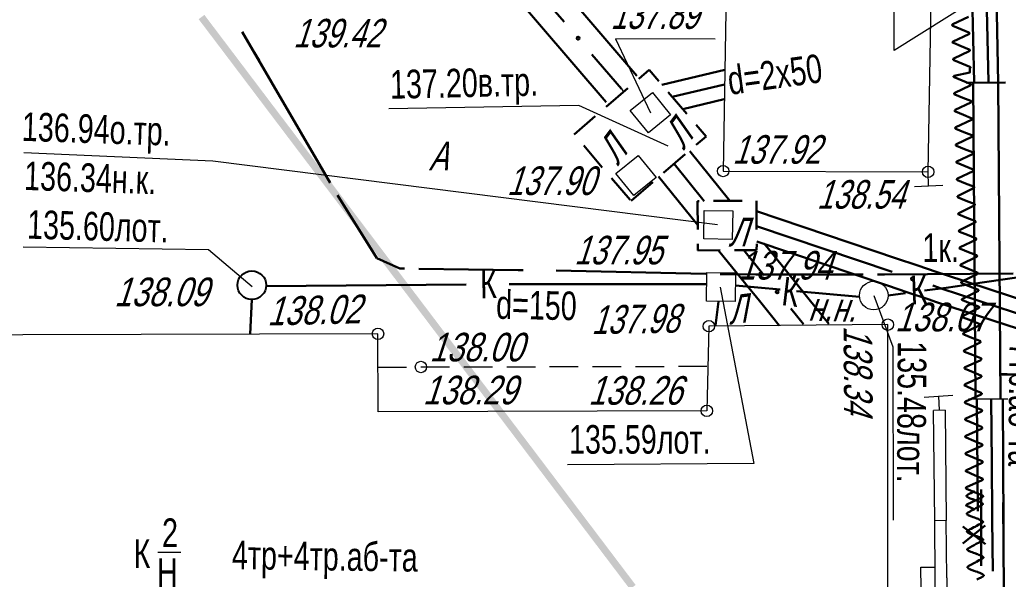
# Model space of a CAD drawing. Extents: x 10098 to 11902, y 8648 to 10202.
# Drawn here: x 11748.81 to 11783.37, y 8803.32 to 8822.89 of the extents above; entities that cross this region are included whole.
import ezdxf

# ---------------------------------------------------------------- set-up
doc = ezdxf.new("R2010")
doc.units = 0
for name, color, linetype in [('20_Строения', 7, 'Continuous'), ('21_Колодцы', 7, 'Continuous'), ('23_Ограждения', 7, 'Continuous'), ('38_Высотные_отметки', 7, 'Continuous'), ('50_Красные_линии', 7, 'Continuous'), ('52_Топонимика', 7, 'Continuous'), ('Подписи_зданий', 7, 'Continuous')]:
    doc.layers.add(name, color=color, linetype=linetype)
for name, color, linetype, lineweight in [('4_Канализация', 16, 'Continuous', 30), ('6_Теплопровод', 3, 'Continuous', 30), ('7_Электрокабели', 1, 'Continuous', 30)]:
    doc.layers.add(name, color=color, linetype=linetype, lineweight=lineweight)
doc.styles.add('mggt', font='russian_1251.shx', dxfattribs={"width": 0.75, "oblique": 18, "height": 1})

msp = doc.modelspace()

# ---------------------------------------------------------------- hatches: boundary and pattern name
at = {"layer": '50_Красные_линии', "linetype": 'Continuous', "lineweight": 25}
for points in [[(11755.866, 8822.26), (11755.263, 8823.058), (11755.063, 8822.907), (11755.667, 8822.109)], [(11756.469, 8821.463), (11755.866, 8822.26), (11755.667, 8822.109), (11756.27, 8821.312)], [(11757.072, 8820.665), (11756.469, 8821.463), (11756.27, 8821.312), (11756.873, 8820.514)], [(11757.675, 8819.867), (11757.072, 8820.665), (11756.873, 8820.514), (11757.476, 8819.716)], [(11758.279, 8819.07), (11757.675, 8819.867), (11757.476, 8819.716), (11758.079, 8818.919)], [(11758.882, 8818.272), (11758.279, 8819.07), (11758.079, 8818.919), (11758.682, 8818.121)], [(11759.485, 8817.474), (11758.882, 8818.272), (11758.682, 8818.121), (11759.285, 8817.324)], [(11760.088, 8816.677), (11759.485, 8817.474), (11759.285, 8817.324), (11759.889, 8816.526)], [(11760.691, 8815.879), (11760.088, 8816.677), (11759.889, 8816.526), (11760.492, 8815.728)], [(11761.294, 8815.081), (11760.691, 8815.879), (11760.492, 8815.728), (11761.095, 8814.931)], [(11761.897, 8814.284), (11761.294, 8815.081), (11761.095, 8814.931), (11761.698, 8814.133)], [(11762.501, 8813.486), (11761.897, 8814.284), (11761.698, 8814.133), (11762.301, 8813.335)], [(11763.104, 8812.689), (11762.501, 8813.486), (11762.301, 8813.335), (11762.904, 8812.538)], [(11763.707, 8811.891), (11763.104, 8812.689), (11762.904, 8812.538), (11763.507, 8811.74)], [(11764.31, 8811.093), (11763.707, 8811.891), (11763.507, 8811.74), (11764.111, 8810.943)], [(11764.913, 8810.296), (11764.31, 8811.093), (11764.111, 8810.943), (11764.714, 8810.145)], [(11765.516, 8809.498), (11764.913, 8810.296), (11764.714, 8810.145), (11765.317, 8809.347)], [(11766.119, 8808.7), (11765.516, 8809.498), (11765.317, 8809.347), (11765.92, 8808.55)], [(11766.723, 8807.903), (11766.119, 8808.7), (11765.92, 8808.55), (11766.523, 8807.752)], [(11767.326, 8807.105), (11766.723, 8807.903), (11766.523, 8807.752), (11767.126, 8806.954)], [(11767.929, 8806.308), (11767.326, 8807.105), (11767.126, 8806.954), (11767.73, 8806.157)], [(11768.532, 8805.51), (11767.929, 8806.308), (11767.73, 8806.157), (11768.333, 8805.359)], [(11769.135, 8804.712), (11768.532, 8805.51), (11768.333, 8805.359), (11768.936, 8804.561)], [(11769.738, 8803.915), (11769.135, 8804.712), (11768.936, 8804.561), (11769.539, 8803.764)], [(11770.342, 8803.117), (11769.738, 8803.915), (11769.539, 8803.764), (11770.142, 8802.966)]]:
    msp.add_hatch(color=8, dxfattribs=at).paths.add_polyline_path(points)

# ---------------------------------------------------------------- linework, layer by layer
at = {"layer": '20_Строения', "color": 8, "lineweight": 15, "flags": 128}
msp.add_lwpolyline([(11773.575, 8828.09), (11773.398, 8817.595), (11780.566, 8817.566), (11780.831, 8832.264), (11777.953, 8832.318), (11777.842, 8827.981)], close=True, dxfattribs=at)
at = {"layer": '20_Строения', "color": 8, "linetype": 'Continuous', "lineweight": 15}
msp.add_lwpolyline([(11744.765, 8811.855), (11745.069, 8797.999), (11760.552, 8792.462), (11779.142, 8793.077), (11779.159, 8812.223), (11772.904, 8812.166), (11772.831, 8809.209), (11761.34, 8809.176), (11761.332, 8811.902)], close=True, dxfattribs=at)
at = {"layer": '21_Колодцы', "color": 8, "lineweight": 15}
for points in [[(11770.155, 8819.708), (11770.929, 8820.34), (11771.562, 8819.566), (11770.787, 8818.933), (11770.155, 8819.708)], [(11769.649, 8817.51), (11770.424, 8818.143), (11771.056, 8817.368), (11770.282, 8816.736), (11769.649, 8817.51)], [(11772.737, 8816.22), (11773.737, 8816.205), (11773.721, 8815.205), (11772.721, 8815.22), (11772.737, 8816.22)], [(11772.835, 8814.045), (11773.835, 8814.029), (11773.819, 8813.029), (11772.819, 8813.045), (11772.835, 8814.045)]]:
    msp.add_lwpolyline(points, dxfattribs=at)
at = {"layer": '21_Колодцы', "color": 8, "linetype": 'Continuous'}
msp.add_circle((11756.922, 8813.602), 0.5, dxfattribs=at)
at = {"layer": '21_Колодцы', "color": 8, "lineweight": 9}
msp.add_circle((11778.665, 8813.241), 0.5, dxfattribs=at)
at = {"layer": '23_Ограждения', "color": 8, "linetype": 'Continuous', "lineweight": 15}
for p, q in [((11780.586, 8817.067), (11780.566, 8817.566)), ((11781.086, 8817.093), (11780.087, 8817.041)), ((11761.335, 8810.737), (11762.335, 8810.74)), ((11762.835, 8810.741), (11763.835, 8810.744)), ((11764.335, 8810.745), (11765.335, 8810.748)), ((11765.835, 8810.749), (11766.835, 8810.752)), ((11767.335, 8810.753), (11768.335, 8810.756)), ((11768.835, 8810.757), (11769.835, 8810.76)), ((11770.335, 8810.761), (11771.335, 8810.764)), ((11771.835, 8810.765), (11772.835, 8810.768)), ((11780.43, 8809.687), (11781.427, 8809.761)), ((11780.928, 8809.724), (11780.959, 8809.225)), ((11781.159, 8809.227), (11780.759, 8809.223)), ((11780.798, 8805.365), (11780.759, 8809.223)), ((11781.159, 8809.227), (11781.198, 8805.369)), ((11781.198, 8805.369), (11780.798, 8805.365)), ((11780.818, 8803.365), (11780.798, 8805.365)), ((11781.218, 8803.369), (11781.198, 8805.369)), ((11780.314, 8803.735), (11780.814, 8803.74)), ((11780.322, 8802.985), (11780.314, 8803.735)), ((11780.838, 8801.365), (11780.818, 8803.365)), ((11781.218, 8803.369), (11781.238, 8801.369))]:
    msp.add_line(p, q, dxfattribs=at)
at = {"layer": '38_Высотные_отметки', "color": 8, "lineweight": 15, "flags": 128}
msp.add_lwpolyline([(11773.123, 8822.208), (11769.641, 8822.225), (11770.858, 8819.637)], dxfattribs=at)
at = {"layer": '38_Высотные_отметки', "color": 8, "lineweight": 9}
for centre in [(11773.398, 8817.595), (11780.566, 8817.566, 138.54), (11772.904, 8812.166), (11779.159, 8812.223), (11761.332, 8811.902), (11762.835, 8810.741), (11772.831, 8809.209)]:
    msp.add_circle(centre, 0.2, dxfattribs=at)
at = {"layer": '4_Канализация', "color": 8, "linetype": 'Continuous', "lineweight": 30}
for p, q in [((11782.452, 8813.693), (11784.541, 8813.995)), ((11757.421, 8813.566), (11764.421, 8813.626)), ((11765.921, 8813.639), (11770.607, 8813.644)), ((11770.607, 8813.644), (11772.812, 8813.635)), ((11773.828, 8813.596), (11775.392, 8813.45)), ((11775.962, 8813.397), (11778.168, 8813.191)), ((11780.443, 8813.411), (11781.194, 8813.511)), ((11781.194, 8813.511), (11782.452, 8813.693)), ((11756.866, 8811.89), (11756.917, 8813.102)), ((11779.165, 8813.241), (11779.78, 8813.323))]:
    msp.add_line(p, q, dxfattribs=at)
at = {"layer": '4_Канализация', "color": 8, "linetype": 'Continuous', "lineweight": 15}
for points in [[(11748.926, 8814.939), (11755.405, 8814.846), (11756.936, 8813.562)], [(11773.302, 8813.533), (11774.477, 8807.361), (11767.96, 8807.316)], [(11778.665, 8813.241), (11779.329, 8811.447), (11779.343, 8805.387)]]:
    msp.add_lwpolyline(points, dxfattribs=at)
at = {"layer": '4_Канализация', "color": 8, "linetype": 'Continuous', "lineweight": 30}
msp.add_lwpolyline([(11773.134, 8812.189), (11773.24, 8813.037)], dxfattribs=at)
at = {"layer": '6_Теплопровод', "color": 8, "linetype": 'Continuous', "lineweight": 30}
for p, q in [((11765.133, 8825.97), (11767.839, 8822.81)), ((11768.814, 8821.67), (11769.844, 8820.468)), ((11770.813, 8821.131), (11770.449, 8820.819)), ((11771.152, 8820.736), (11770.813, 8821.131)), ((11773.458, 8821.139), (11771.257, 8820.613)), ((11770.07, 8820.494), (11769.311, 8819.843)), ((11772.129, 8819.597), (11771.478, 8820.356)), ((11771.623, 8820.187), (11773.449, 8820.623)), ((11771.988, 8819.761), (11773.441, 8820.107)), ((11768.931, 8819.517), (11768.187, 8818.879)), ((11772.806, 8818.807), (11772.454, 8819.217)), ((11772.457, 8818.508), (11772.806, 8818.807)), ((11768.525, 8818.485), (11769.176, 8817.725)), ((11773.636, 8816.554), (11772.239, 8818.29)), ((11771.319, 8817.531), (11772.078, 8818.182)), ((11771.689, 8817.849), (11772.736, 8816.547)), ((11769.502, 8817.346), (11770.153, 8816.587)), ((11770.18, 8816.555), (11770.939, 8817.206)), ((11771.144, 8817.403), (11772.512, 8815.702)), ((11772.506, 8816.545), (11772.514, 8815.545)), ((11772.562, 8816.545), (11772.506, 8816.545)), ((11774.062, 8816.557), (11773.062, 8816.549)), ((11774.57, 8815.552), (11774.562, 8816.552)), ((11779.467, 8814.539), (11774.565, 8816.192)), ((11774.569, 8815.663), (11779.307, 8814.065)), ((11774.574, 8815.134), (11779.147, 8813.592)), ((11772.517, 8815.045), (11772.519, 8814.819)), ((11772.519, 8814.819), (11773.293, 8814.823)), ((11773.244, 8814.82), (11774.197, 8813.636)), ((11773.793, 8814.825), (11774.326, 8814.828)), ((11774.12, 8814.827), (11774.823, 8813.953)), ((11774.326, 8814.828), (11774.571, 8814.83)), ((11774.571, 8814.83), (11774.573, 8815.052)), ((11775.471, 8814.271), (11774.831, 8815.066)), ((11780.177, 8814.299), (11779.467, 8814.539)), ((11775.941, 8813.686), (11775.471, 8814.271)), ((11780.888, 8814.06), (11780.177, 8814.299)), ((11781.179, 8813.962), (11780.888, 8814.06)), ((11785.633, 8812.496), (11781.175, 8813.963)), ((11774.197, 8813.636), (11774.667, 8813.052)), ((11776.411, 8813.102), (11775.941, 8813.686)), ((11779.147, 8813.592), (11779.858, 8813.352)), ((11780.728, 8813.586), (11781.019, 8813.488)), ((11781.019, 8813.488), (11785.477, 8812.021)), ((11774.667, 8813.052), (11775.137, 8812.467)), ((11777.098, 8812.249), (11776.411, 8813.102)), ((11779.858, 8813.352), (11780.568, 8813.112)), ((11780.568, 8813.112), (11780.859, 8813.014)), ((11775.764, 8812.785), (11776.205, 8812.236)), ((11780.859, 8813.014), (11780.863, 8813.013)), ((11780.863, 8813.013), (11785.321, 8811.546)), ((11775.137, 8812.467), (11775.357, 8812.193))]:
    msp.add_line(p, q, dxfattribs=at)
at = {"layer": '6_Теплопровод', "color": 8, "linetype": 'Continuous', "lineweight": 15}
msp.add_line((11769.844, 8820.468), (11769.918, 8820.364), dxfattribs=at)
at = {"layer": '6_Теплопровод', "color": 8, "linetype": 'Continuous', "lineweight": 30, "flags": 128}
for points in [[(11753.459, 8842.555), (11765.682, 8826.412), (11770.38, 8820.927)], [(11769.308, 8820.009), (11764.584, 8825.528), (11752.332, 8841.701)]]:
    msp.add_lwpolyline(points, dxfattribs=at)
at = {"layer": '6_Теплопровод', "color": 8, "linetype": 'Continuous', "lineweight": 15, "flags": 128}
for points in [[(11771.48, 8818.465), (11768.36, 8819.889), (11761.712, 8819.777)], [(11773.204, 8815.708), (11755.557, 8817.939), (11748.949, 8818.228)]]:
    msp.add_lwpolyline(points, dxfattribs=at)
at = {"layer": '6_Теплопровод', "color": 8, "linetype": 'Continuous', "lineweight": 30}
for centre in [(11768.327, 8822.24), (11780.018, 8813.826), (11775.293, 8813.369)]:
    msp.add_circle(centre, 0.05, dxfattribs=at)
at = {"layer": '7_Электрокабели', "color": 8, "linetype": 'Continuous', "lineweight": 30}
for p, q in [((11782.677, 8820.715), (11782.569, 8825.714)), ((11783.021, 8820.685), (11782.923, 8825.684)), ((11782.093, 8824.592), (11782.177, 8820.705)), ((11756.586, 8822.47), (11759.66, 8817.181)), ((11759.923, 8816.755), (11761.288, 8814.546)), ((11761.288, 8814.546), (11762.098, 8814.189)), ((11762.098, 8814.189), (11762.263, 8814.187)), ((11762.763, 8814.179), (11766.239, 8814.125)), ((11766.239, 8814.125), (11766.409, 8814.124)), ((11767.557, 8814.118), (11772.794, 8813.997)), ((11773.294, 8813.993), (11774.539, 8813.981)), ((11774.539, 8813.981), (11778.294, 8813.973)), ((11778.794, 8813.972), (11779.048, 8813.971)), ((11779.048, 8813.971), (11783.546, 8814.006)), ((11782.306, 8805.698), (11782.269, 8809.624)), ((11782.769, 8809.628), (11782.79, 8807.376)), ((11783.183, 8809.631), (11783.203, 8805.184)), ((11782.79, 8807.376), (11782.807, 8805.556)), ((11781.909, 8806.235), (11781.91, 8806.236)), ((11781.909, 8806.234), (11781.909, 8806.235)), ((11781.909, 8806.233), (11781.909, 8806.234)), ((11781.909, 8806.231), (11781.909, 8806.233)), ((11781.909, 8806.23), (11781.909, 8806.231)), ((11781.91, 8806.228), (11781.909, 8806.23)), ((11781.91, 8806.239), (11781.911, 8806.24)), ((11781.91, 8806.238), (11781.91, 8806.239)), ((11781.91, 8806.236), (11781.91, 8806.238)), ((11781.91, 8806.226), (11781.91, 8806.228)), ((11781.911, 8806.225), (11781.91, 8806.226)), ((11781.911, 8806.24), (11781.912, 8806.242)), ((11781.911, 8806.223), (11781.911, 8806.225)), ((11781.912, 8806.222), (11781.911, 8806.223)), ((11781.912, 8806.242), (11781.913, 8806.244)), ((11781.913, 8806.219), (11781.912, 8806.222)), ((11781.913, 8806.245), (11781.914, 8806.246)), ((11781.913, 8806.244), (11781.913, 8806.245)), ((11781.915, 8806.216), (11781.913, 8806.219)), ((11781.914, 8806.246), (11781.915, 8806.247)), ((11781.915, 8806.247), (11781.916, 8806.248)), ((11781.917, 8806.214), (11781.915, 8806.216)), ((11781.916, 8806.248), (11781.917, 8806.249)), ((11781.917, 8806.249), (11781.918, 8806.25)), ((11781.919, 8806.211), (11781.917, 8806.214)), ((11781.918, 8806.25), (11781.921, 8806.253)), ((11781.922, 8806.209), (11781.919, 8806.211)), ((11781.921, 8806.253), (11781.923, 8806.254)), ((11781.925, 8806.206), (11781.922, 8806.209)), ((11781.923, 8806.254), (11781.925, 8806.256)), ((11781.925, 8806.256), (11781.929, 8806.259)), ((11781.93, 8806.202), (11781.925, 8806.206)), ((11781.929, 8806.259), (11781.933, 8806.261)), ((11781.933, 8806.199), (11781.93, 8806.202)), ((11781.933, 8806.261), (11781.94, 8806.265)), ((11781.936, 8806.197), (11781.933, 8806.199)), ((11781.943, 8806.192), (11781.936, 8806.197)), ((11781.94, 8806.265), (11782.027, 8806.313)), ((11781.951, 8806.187), (11781.943, 8806.192)), ((11781.962, 8806.181), (11781.951, 8806.187)), ((11781.978, 8806.173), (11781.962, 8806.181)), ((11781.995, 8806.165), (11781.978, 8806.173)), ((11782.018, 8806.155), (11781.995, 8806.165)), ((11782.043, 8806.145), (11782.018, 8806.155)), ((11782.027, 8806.313), (11782.056, 8806.329)), ((11782.078, 8806.131), (11782.043, 8806.145)), ((11782.056, 8806.329), (11782.153, 8806.381)), ((11782.111, 8806.119), (11782.078, 8806.131)), ((11782.153, 8806.381), (11782.191, 8806.401)), ((11782.419, 8806.454), (11782.424, 8803.782)), ((11782.132, 8806.112), (11782.111, 8806.119)), ((11782.18, 8806.094), (11782.132, 8806.112)), ((11782.195, 8806.089), (11782.18, 8806.094)), ((11782.195, 8806.089), (11782.209, 8806.084)), ((11782.236, 8805.798), (11782.199, 8805.777)), ((11782.209, 8806.084), (11782.257, 8806.067)), ((11782.333, 8805.85), (11782.236, 8805.798)), ((11782.257, 8806.067), (11782.279, 8806.06)), ((11782.279, 8806.06), (11782.311, 8806.048)), ((11782.311, 8806.048), (11782.347, 8806.034)), ((11782.362, 8805.866), (11782.333, 8805.85)), ((11782.347, 8806.034), (11782.371, 8806.024)), ((11782.449, 8805.914), (11782.362, 8805.866)), ((11782.371, 8806.024), (11782.394, 8806.014)), ((11782.394, 8806.014), (11782.411, 8806.006)), ((11782.411, 8806.006), (11782.428, 8805.998)), ((11782.428, 8805.998), (11782.438, 8805.992)), ((11782.438, 8805.992), (11782.447, 8805.987)), ((11782.447, 8805.987), (11782.454, 8805.982)), ((11782.456, 8805.918), (11782.449, 8805.914)), ((11782.454, 8805.982), (11782.457, 8805.98)), ((11782.46, 8805.92), (11782.456, 8805.918)), ((11782.457, 8805.98), (11782.46, 8805.977)), ((11782.46, 8805.977), (11782.465, 8805.973)), ((11782.464, 8805.923), (11782.46, 8805.92)), ((11782.467, 8805.925), (11782.464, 8805.923)), ((11782.465, 8805.973), (11782.468, 8805.97)), ((11782.469, 8805.926), (11782.467, 8805.925)), ((11782.468, 8805.97), (11782.47, 8805.968)), ((11782.471, 8805.928), (11782.469, 8805.926)), ((11782.47, 8805.968), (11782.472, 8805.965)), ((11782.472, 8805.929), (11782.471, 8805.928)), ((11782.472, 8805.965), (11782.474, 8805.963)), ((11782.473, 8805.931), (11782.472, 8805.929)), ((11782.474, 8805.932), (11782.473, 8805.931)), ((11782.474, 8805.963), (11782.476, 8805.959)), ((11782.475, 8805.933), (11782.474, 8805.932)), ((11782.476, 8805.934), (11782.475, 8805.933)), ((11782.476, 8805.959), (11782.478, 8805.957)), ((11782.477, 8805.935), (11782.476, 8805.934)), ((11782.478, 8805.937), (11782.477, 8805.935)), ((11782.478, 8805.957), (11782.478, 8805.956)), ((11782.478, 8805.956), (11782.479, 8805.954)), ((11782.479, 8805.939), (11782.478, 8805.937)), ((11782.479, 8805.954), (11782.479, 8805.953)), ((11782.479, 8805.953), (11782.48, 8805.951)), ((11782.48, 8805.941), (11782.479, 8805.94)), ((11782.479, 8805.94), (11782.479, 8805.939)), ((11782.48, 8805.951), (11782.48, 8805.949)), ((11782.48, 8805.949), (11782.48, 8805.947)), ((11782.48, 8805.947), (11782.48, 8805.945)), ((11782.48, 8805.945), (11782.48, 8805.945)), ((11782.48, 8805.945), (11782.48, 8805.943)), ((11782.48, 8805.943), (11782.48, 8805.942)), ((11782.48, 8805.942), (11782.48, 8805.941)), ((11783.213, 8802.976), (11783.194, 8806.003)), ((11781.917, 8805.611), (11781.918, 8805.612)), ((11781.917, 8805.61), (11781.917, 8805.611)), ((11781.917, 8805.609), (11781.917, 8805.61)), ((11781.917, 8805.607), (11781.917, 8805.609)), ((11781.917, 8805.606), (11781.917, 8805.607)), ((11781.918, 8805.604), (11781.917, 8805.606)), ((11781.918, 8805.615), (11781.919, 8805.616)), ((11781.918, 8805.614), (11781.918, 8805.615)), ((11781.918, 8805.612), (11781.918, 8805.614)), ((11781.918, 8805.602), (11781.918, 8805.604)), ((11781.918, 8805.601), (11781.918, 8805.602)), ((11781.919, 8805.599), (11781.918, 8805.601)), ((11781.919, 8805.616), (11781.92, 8805.618)), ((11781.92, 8805.598), (11781.919, 8805.599)), ((11781.92, 8805.618), (11781.921, 8805.62)), ((11781.921, 8805.596), (11781.92, 8805.598)), ((11781.921, 8805.621), (11781.922, 8805.622)), ((11781.921, 8805.62), (11781.921, 8805.621)), ((11781.923, 8805.592), (11781.921, 8805.596)), ((11781.922, 8805.622), (11781.923, 8805.623)), ((11781.923, 8805.623), (11781.924, 8805.624)), ((11781.925, 8805.59), (11781.923, 8805.592)), ((11781.924, 8805.624), (11781.925, 8805.625)), ((11781.925, 8805.625), (11781.926, 8805.626)), ((11781.927, 8805.587), (11781.925, 8805.59)), ((11781.926, 8805.626), (11781.929, 8805.629)), ((11781.93, 8805.585), (11781.927, 8805.587)), ((11781.929, 8805.629), (11781.931, 8805.63)), ((11781.933, 8805.582), (11781.93, 8805.585)), ((11781.931, 8805.63), (11781.933, 8805.632)), ((11781.933, 8805.632), (11781.937, 8805.635)), ((11781.938, 8805.578), (11781.933, 8805.582)), ((11781.937, 8805.635), (11781.941, 8805.637)), ((11781.941, 8805.575), (11781.938, 8805.578)), ((11781.941, 8805.637), (11781.948, 8805.641)), ((11781.944, 8805.573), (11781.941, 8805.575)), ((11781.951, 8805.568), (11781.944, 8805.573)), ((11781.948, 8805.641), (11782.035, 8805.689)), ((11781.959, 8805.563), (11781.951, 8805.568)), ((11781.969, 8805.557), (11781.959, 8805.563)), ((11781.986, 8805.549), (11781.969, 8805.557)), ((11782.003, 8805.541), (11781.986, 8805.549)), ((11782.026, 8805.531), (11782.003, 8805.541)), ((11782.051, 8805.521), (11782.026, 8805.531)), ((11782.035, 8805.689), (11782.064, 8805.705)), ((11782.086, 8805.507), (11782.051, 8805.521)), ((11782.064, 8805.705), (11782.161, 8805.757)), ((11782.119, 8805.495), (11782.086, 8805.507)), ((11782.14, 8805.488), (11782.119, 8805.495)), ((11782.188, 8805.471), (11782.14, 8805.488)), ((11782.161, 8805.757), (11782.199, 8805.777)), ((11782.203, 8805.465), (11782.188, 8805.471)), ((11782.203, 8805.465), (11782.217, 8805.46)), ((11782.217, 8805.46), (11782.265, 8805.443)), ((11782.265, 8805.443), (11782.287, 8805.436)), ((11782.287, 8805.436), (11782.319, 8805.424)), ((11782.807, 8805.556), (11782.807, 8805.411)), ((11781.777, 8805.161), (11782.568, 8804.549)), ((11781.786, 8804.561), (11782.557, 8805.199)), ((11782.072, 8805.081), (11782.169, 8805.133)), ((11782.169, 8805.133), (11782.207, 8805.153)), ((11782.244, 8805.174), (11782.207, 8805.154)), ((11782.341, 8805.226), (11782.244, 8805.174)), ((11782.319, 8805.424), (11782.355, 8805.41)), ((11782.37, 8805.242), (11782.341, 8805.226)), ((11782.355, 8805.41), (11782.379, 8805.4)), ((11782.457, 8805.29), (11782.37, 8805.242)), ((11782.379, 8805.4), (11782.402, 8805.39)), ((11782.402, 8805.39), (11782.419, 8805.382)), ((11782.419, 8805.382), (11782.436, 8805.374)), ((11782.436, 8805.374), (11782.446, 8805.368)), ((11782.446, 8805.368), (11782.454, 8805.363)), ((11782.454, 8805.363), (11782.462, 8805.358)), ((11782.464, 8805.294), (11782.457, 8805.29)), ((11782.462, 8805.358), (11782.465, 8805.356)), ((11782.468, 8805.296), (11782.464, 8805.294)), ((11782.465, 8805.356), (11782.468, 8805.353)), ((11782.468, 8805.353), (11782.473, 8805.349)), ((11782.472, 8805.299), (11782.468, 8805.296)), ((11782.475, 8805.301), (11782.472, 8805.299)), ((11782.473, 8805.349), (11782.476, 8805.346)), ((11782.477, 8805.302), (11782.475, 8805.301)), ((11782.476, 8805.346), (11782.478, 8805.344)), ((11782.479, 8805.304), (11782.477, 8805.302)), ((11782.478, 8805.344), (11782.48, 8805.341)), ((11782.48, 8805.305), (11782.479, 8805.304)), ((11782.48, 8805.341), (11782.482, 8805.339)), ((11782.481, 8805.307), (11782.48, 8805.305)), ((11782.482, 8805.308), (11782.481, 8805.307)), ((11782.482, 8805.339), (11782.484, 8805.335)), ((11782.483, 8805.309), (11782.482, 8805.308)), ((11782.484, 8805.31), (11782.483, 8805.309)), ((11782.484, 8805.335), (11782.486, 8805.333)), ((11782.485, 8805.311), (11782.484, 8805.31)), ((11782.486, 8805.313), (11782.485, 8805.311)), ((11782.486, 8805.333), (11782.486, 8805.332)), ((11782.486, 8805.332), (11782.487, 8805.33)), ((11782.487, 8805.315), (11782.486, 8805.313)), ((11782.487, 8805.33), (11782.487, 8805.329)), ((11782.487, 8805.329), (11782.488, 8805.327)), ((11782.488, 8805.318), (11782.487, 8805.317)), ((11782.487, 8805.317), (11782.487, 8805.316)), ((11782.487, 8805.316), (11782.487, 8805.315)), ((11782.488, 8805.327), (11782.488, 8805.325)), ((11782.488, 8805.325), (11782.488, 8805.323)), ((11782.488, 8805.323), (11782.488, 8805.321)), ((11782.488, 8805.321), (11782.488, 8805.321)), ((11782.488, 8805.321), (11782.488, 8805.32)), ((11782.488, 8805.32), (11782.488, 8805.318)), ((11782.807, 8805.411), (11782.826, 8803.598)), ((11781.925, 8804.988), (11781.926, 8804.989)), ((11781.925, 8804.986), (11781.925, 8804.988)), ((11781.925, 8804.984), (11781.925, 8804.986)), ((11781.925, 8804.986), (11781.925, 8804.986)), ((11781.925, 8804.982), (11781.925, 8804.984)), ((11781.926, 8804.98), (11781.925, 8804.982)), ((11781.926, 8804.991), (11781.927, 8804.992)), ((11781.926, 8804.99), (11781.926, 8804.991)), ((11781.926, 8804.989), (11781.926, 8804.99)), ((11781.926, 8804.978), (11781.926, 8804.98)), ((11781.926, 8804.977), (11781.926, 8804.978)), ((11781.927, 8804.975), (11781.926, 8804.977)), ((11781.927, 8804.992), (11781.928, 8804.994)), ((11781.928, 8804.974), (11781.927, 8804.975)), ((11781.928, 8804.994), (11781.929, 8804.996)), ((11781.929, 8804.972), (11781.928, 8804.974)), ((11781.929, 8804.997), (11781.93, 8804.998)), ((11781.929, 8804.996), (11781.929, 8804.997)), ((11781.931, 8804.968), (11781.929, 8804.972)), ((11781.93, 8804.998), (11781.931, 8804.999)), ((11781.931, 8804.999), (11781.932, 8805)), ((11781.933, 8804.966), (11781.931, 8804.968)), ((11781.932, 8805), (11781.933, 8805.002)), ((11781.933, 8805.002), (11781.934, 8805.003)), ((11781.935, 8804.963), (11781.933, 8804.966)), ((11781.934, 8805.003), (11781.937, 8805.005)), ((11781.938, 8804.961), (11781.935, 8804.963)), ((11781.937, 8805.005), (11781.939, 8805.006)), ((11781.941, 8804.958), (11781.938, 8804.961)), ((11781.939, 8805.006), (11781.941, 8805.008)), ((11781.941, 8805.008), (11781.945, 8805.011)), ((11781.946, 8804.954), (11781.941, 8804.958)), ((11781.945, 8805.011), (11781.949, 8805.013)), ((11781.949, 8804.951), (11781.946, 8804.954)), ((11781.949, 8805.013), (11781.956, 8805.017)), ((11781.952, 8804.949), (11781.949, 8804.951)), ((11781.959, 8804.944), (11781.952, 8804.949)), ((11781.956, 8805.017), (11782.043, 8805.065)), ((11781.967, 8804.939), (11781.959, 8804.944)), ((11781.977, 8804.933), (11781.967, 8804.939)), ((11781.994, 8804.925), (11781.977, 8804.933)), ((11782.011, 8804.917), (11781.994, 8804.925)), ((11782.034, 8804.907), (11782.011, 8804.917)), ((11782.058, 8804.897), (11782.034, 8804.907)), ((11782.043, 8805.065), (11782.072, 8805.081)), ((11782.094, 8804.883), (11782.058, 8804.897)), ((11782.126, 8804.871), (11782.094, 8804.883)), ((11782.148, 8804.864), (11782.126, 8804.871)), ((11782.196, 8804.847), (11782.148, 8804.864)), ((11782.211, 8804.842), (11782.196, 8804.847)), ((11782.211, 8804.842), (11782.225, 8804.836)), ((11782.225, 8804.836), (11782.273, 8804.819)), ((11782.273, 8804.819), (11782.295, 8804.812)), ((11782.295, 8804.812), (11782.327, 8804.8)), ((11782.327, 8804.8), (11782.363, 8804.786)), ((11782.363, 8804.786), (11782.387, 8804.776)), ((11782.387, 8804.776), (11782.41, 8804.766)), ((11782.41, 8804.766), (11782.427, 8804.758)), ((11782.427, 8804.758), (11782.444, 8804.75)), ((11782.444, 8804.75), (11782.454, 8804.744)), ((11782.454, 8804.744), (11782.462, 8804.739)), ((11781.964, 8804.393), (11782.051, 8804.441)), ((11782.051, 8804.441), (11782.08, 8804.457)), ((11782.08, 8804.457), (11782.177, 8804.509)), ((11782.177, 8804.509), (11782.215, 8804.53)), ((11782.252, 8804.55), (11782.215, 8804.53)), ((11782.349, 8804.602), (11782.252, 8804.55)), ((11782.378, 8804.618), (11782.349, 8804.602)), ((11782.465, 8804.666), (11782.378, 8804.618)), ((11782.462, 8804.739), (11782.47, 8804.734)), ((11782.472, 8804.67), (11782.465, 8804.666)), ((11782.47, 8804.734), (11782.473, 8804.732)), ((11782.476, 8804.672), (11782.472, 8804.67)), ((11782.473, 8804.732), (11782.476, 8804.729)), ((11782.476, 8804.729), (11782.481, 8804.725)), ((11782.48, 8804.675), (11782.476, 8804.672)), ((11782.483, 8804.677), (11782.48, 8804.675)), ((11782.481, 8804.725), (11782.484, 8804.722)), ((11782.485, 8804.678), (11782.483, 8804.677)), ((11782.484, 8804.722), (11782.486, 8804.72)), ((11782.487, 8804.681), (11782.485, 8804.678)), ((11782.486, 8804.72), (11782.488, 8804.717)), ((11782.488, 8804.682), (11782.487, 8804.681)), ((11782.488, 8804.717), (11782.49, 8804.715)), ((11782.489, 8804.683), (11782.488, 8804.682)), ((11782.49, 8804.684), (11782.489, 8804.683)), ((11782.49, 8804.715), (11782.492, 8804.712)), ((11782.491, 8804.685), (11782.49, 8804.684)), ((11782.492, 8804.686), (11782.491, 8804.685)), ((11782.492, 8804.712), (11782.494, 8804.709)), ((11782.493, 8804.687), (11782.492, 8804.686)), ((11782.494, 8804.689), (11782.493, 8804.687)), ((11782.494, 8804.709), (11782.494, 8804.708)), ((11782.494, 8804.708), (11782.495, 8804.706)), ((11782.495, 8804.691), (11782.494, 8804.689)), ((11782.495, 8804.706), (11782.495, 8804.705)), ((11782.495, 8804.705), (11782.496, 8804.703)), ((11782.496, 8804.695), (11782.495, 8804.693)), ((11782.495, 8804.693), (11782.495, 8804.692)), ((11782.495, 8804.692), (11782.495, 8804.691)), ((11782.496, 8804.703), (11782.496, 8804.701)), ((11782.496, 8804.701), (11782.496, 8804.7)), ((11782.496, 8804.7), (11782.496, 8804.698)), ((11782.496, 8804.698), (11782.496, 8804.697)), ((11782.496, 8804.697), (11782.496, 8804.696)), ((11782.496, 8804.696), (11782.496, 8804.695)), ((11781.933, 8804.364), (11781.934, 8804.365)), ((11781.933, 8804.362), (11781.933, 8804.364)), ((11781.933, 8804.36), (11781.933, 8804.362)), ((11781.933, 8804.362), (11781.933, 8804.362)), ((11781.933, 8804.358), (11781.933, 8804.36)), ((11781.934, 8804.356), (11781.933, 8804.358)), ((11781.934, 8804.367), (11781.935, 8804.368)), ((11781.934, 8804.366), (11781.934, 8804.367)), ((11781.934, 8804.365), (11781.934, 8804.366)), ((11781.934, 8804.354), (11781.934, 8804.356)), ((11781.934, 8804.353), (11781.934, 8804.354)), ((11781.935, 8804.351), (11781.934, 8804.353)), ((11781.935, 8804.37), (11781.937, 8804.372)), ((11781.935, 8804.368), (11781.935, 8804.37)), ((11781.936, 8804.35), (11781.935, 8804.351)), ((11781.937, 8804.348), (11781.936, 8804.35)), ((11781.937, 8804.373), (11781.938, 8804.374)), ((11781.937, 8804.372), (11781.937, 8804.373)), ((11781.939, 8804.344), (11781.937, 8804.348)), ((11781.938, 8804.374), (11781.939, 8804.375)), ((11781.939, 8804.375), (11781.94, 8804.376)), ((11781.941, 8804.342), (11781.939, 8804.344)), ((11781.94, 8804.376), (11781.941, 8804.378)), ((11781.941, 8804.378), (11781.942, 8804.379)), ((11781.943, 8804.339), (11781.941, 8804.342)), ((11781.942, 8804.379), (11781.945, 8804.381)), ((11781.945, 8804.337), (11781.943, 8804.339)), ((11781.945, 8804.381), (11781.947, 8804.382)), ((11781.949, 8804.334), (11781.945, 8804.337)), ((11781.947, 8804.382), (11781.949, 8804.384)), ((11781.949, 8804.384), (11781.953, 8804.387)), ((11781.954, 8804.33), (11781.949, 8804.334)), ((11781.953, 8804.387), (11781.957, 8804.389)), ((11781.957, 8804.327), (11781.954, 8804.33)), ((11781.957, 8804.389), (11781.964, 8804.393)), ((11781.96, 8804.325), (11781.957, 8804.327)), ((11781.967, 8804.32), (11781.96, 8804.325)), ((11781.975, 8804.315), (11781.967, 8804.32)), ((11781.985, 8804.309), (11781.975, 8804.315)), ((11782.002, 8804.301), (11781.985, 8804.309)), ((11782.019, 8804.293), (11782.002, 8804.301)), ((11782.042, 8804.283), (11782.019, 8804.293)), ((11782.066, 8804.273), (11782.042, 8804.283)), ((11782.102, 8804.259), (11782.066, 8804.273)), ((11782.134, 8804.247), (11782.102, 8804.259)), ((11782.156, 8804.24), (11782.134, 8804.247)), ((11782.204, 8804.223), (11782.156, 8804.24)), ((11782.219, 8804.218), (11782.204, 8804.223)), ((11782.219, 8804.218), (11782.233, 8804.213)), ((11782.233, 8804.213), (11782.281, 8804.195)), ((11782.281, 8804.195), (11782.303, 8804.188)), ((11782.303, 8804.188), (11782.335, 8804.176)), ((11782.335, 8804.176), (11782.371, 8804.162)), ((11782.371, 8804.162), (11782.395, 8804.152)), ((11782.395, 8804.152), (11782.418, 8804.142)), ((11782.418, 8804.142), (11782.435, 8804.134)), ((11782.435, 8804.134), (11782.452, 8804.126)), ((11782.452, 8804.126), (11782.462, 8804.12)), ((11782.462, 8804.12), (11782.47, 8804.115)), ((11782.47, 8804.115), (11782.478, 8804.11)), ((11782.478, 8804.11), (11782.481, 8804.108)), ((11782.481, 8804.108), (11782.484, 8804.105)), ((11782.484, 8804.105), (11782.489, 8804.101)), ((11782.491, 8804.053), (11782.488, 8804.051)), ((11782.489, 8804.101), (11782.492, 8804.098)), ((11782.492, 8804.054), (11782.491, 8804.053)), ((11782.492, 8804.098), (11782.494, 8804.096)), ((11782.495, 8804.057), (11782.492, 8804.054)), ((11782.494, 8804.096), (11782.496, 8804.093)), ((11782.496, 8804.058), (11782.495, 8804.057)), ((11782.496, 8804.093), (11782.498, 8804.091)), ((11782.497, 8804.059), (11782.496, 8804.058)), ((11782.498, 8804.06), (11782.497, 8804.059)), ((11782.498, 8804.091), (11782.5, 8804.088)), ((11782.499, 8804.061), (11782.498, 8804.06)), ((11782.5, 8804.062), (11782.499, 8804.061)), ((11782.5, 8804.088), (11782.502, 8804.085)), ((11782.501, 8804.063), (11782.5, 8804.062)), ((11782.502, 8804.065), (11782.501, 8804.063)), ((11782.502, 8804.085), (11782.502, 8804.084)), ((11782.502, 8804.084), (11782.503, 8804.082)), ((11782.503, 8804.068), (11782.502, 8804.067)), ((11782.502, 8804.067), (11782.502, 8804.065)), ((11782.503, 8804.082), (11782.503, 8804.081)), ((11782.503, 8804.081), (11782.504, 8804.079)), ((11782.504, 8804.071), (11782.503, 8804.069)), ((11782.503, 8804.069), (11782.503, 8804.068)), ((11782.504, 8804.079), (11782.504, 8804.077)), ((11782.504, 8804.077), (11782.504, 8804.076)), ((11782.504, 8804.076), (11782.504, 8804.074)), ((11782.504, 8804.074), (11782.504, 8804.073)), ((11782.504, 8804.073), (11782.504, 8804.072)), ((11782.504, 8804.072), (11782.504, 8804.071)), ((11781.941, 8803.741), (11781.942, 8803.742)), ((11781.941, 8803.74), (11781.941, 8803.741)), ((11781.941, 8803.738), (11781.941, 8803.74)), ((11781.941, 8803.736), (11781.941, 8803.738)), ((11781.941, 8803.738), (11781.941, 8803.738)), ((11781.941, 8803.734), (11781.941, 8803.736)), ((11781.941, 8803.732), (11781.941, 8803.734)), ((11781.942, 8803.73), (11781.941, 8803.732)), ((11781.942, 8803.743), (11781.943, 8803.744)), ((11781.942, 8803.742), (11781.942, 8803.743)), ((11781.942, 8803.729), (11781.942, 8803.73)), ((11781.943, 8803.727), (11781.942, 8803.729)), ((11781.943, 8803.746), (11781.945, 8803.748)), ((11781.943, 8803.744), (11781.943, 8803.746)), ((11781.944, 8803.726), (11781.943, 8803.727)), ((11781.945, 8803.724), (11781.944, 8803.726)), ((11781.945, 8803.749), (11781.946, 8803.75)), ((11781.945, 8803.748), (11781.945, 8803.749)), ((11781.947, 8803.72), (11781.945, 8803.724)), ((11781.946, 8803.75), (11781.947, 8803.751)), ((11781.947, 8803.751), (11781.948, 8803.753)), ((11781.949, 8803.718), (11781.947, 8803.72)), ((11781.948, 8803.753), (11781.949, 8803.754)), ((11781.949, 8803.754), (11781.95, 8803.755)), ((11781.951, 8803.715), (11781.949, 8803.718)), ((11781.95, 8803.755), (11781.953, 8803.757)), ((11781.953, 8803.713), (11781.951, 8803.715)), ((11781.953, 8803.757), (11781.954, 8803.758)), ((11781.956, 8803.71), (11781.953, 8803.713)), ((11781.954, 8803.758), (11781.957, 8803.76)), ((11781.962, 8803.706), (11781.956, 8803.71)), ((11781.957, 8803.76), (11781.961, 8803.763)), ((11781.961, 8803.763), (11781.965, 8803.765)), ((11781.965, 8803.765), (11781.972, 8803.769)), ((11781.972, 8803.769), (11782.059, 8803.817)), ((11782.059, 8803.817), (11782.088, 8803.833)), ((11782.088, 8803.833), (11782.185, 8803.885)), ((11782.185, 8803.885), (11782.223, 8803.906)), ((11782.26, 8803.926), (11782.223, 8803.906)), ((11782.357, 8803.978), (11782.26, 8803.926)), ((11782.386, 8803.994), (11782.357, 8803.978)), ((11782.473, 8804.042), (11782.386, 8803.994)), ((11782.48, 8804.046), (11782.473, 8804.042)), ((11782.484, 8804.048), (11782.48, 8804.046)), ((11782.488, 8804.051), (11782.484, 8804.048)), ((11781.965, 8803.703), (11781.962, 8803.706)), ((11781.968, 8803.701), (11781.965, 8803.703)), ((11781.975, 8803.696), (11781.968, 8803.701)), ((11781.983, 8803.691), (11781.975, 8803.696)), ((11781.993, 8803.686), (11781.983, 8803.691)), ((11782.01, 8803.677), (11781.993, 8803.686)), ((11782.027, 8803.669), (11782.01, 8803.677)), ((11782.05, 8803.659), (11782.027, 8803.669)), ((11782.074, 8803.649), (11782.05, 8803.659)), ((11782.11, 8803.635), (11782.074, 8803.649)), ((11782.142, 8803.623), (11782.11, 8803.635)), ((11782.164, 8803.616), (11782.142, 8803.623)), ((11782.212, 8803.599), (11782.164, 8803.616)), ((11782.227, 8803.594), (11782.212, 8803.599)), ((11782.227, 8803.594), (11782.241, 8803.589)), ((11782.241, 8803.589), (11782.289, 8803.572)), ((11782.289, 8803.572), (11782.311, 8803.564)), ((11782.311, 8803.564), (11782.343, 8803.552)), ((11782.343, 8803.552), (11782.379, 8803.538)), ((11782.394, 8803.37), (11782.365, 8803.355)), ((11782.379, 8803.538), (11782.403, 8803.528)), ((11782.481, 8803.418), (11782.394, 8803.37)), ((11782.403, 8803.528), (11782.426, 8803.518)), ((11782.426, 8803.518), (11782.443, 8803.511)), ((11782.443, 8803.511), (11782.46, 8803.502)), ((11782.46, 8803.502), (11782.47, 8803.496)), ((11782.47, 8803.496), (11782.478, 8803.491)), ((11782.478, 8803.491), (11782.486, 8803.486)), ((11782.488, 8803.422), (11782.481, 8803.418)), ((11782.486, 8803.486), (11782.489, 8803.484)), ((11782.492, 8803.424), (11782.488, 8803.422)), ((11782.489, 8803.484), (11782.492, 8803.482)), ((11782.492, 8803.482), (11782.497, 8803.477)), ((11782.496, 8803.427), (11782.492, 8803.424)), ((11782.499, 8803.429), (11782.496, 8803.427)), ((11782.497, 8803.477), (11782.5, 8803.474)), ((11782.5, 8803.43), (11782.499, 8803.429)), ((11782.5, 8803.474), (11782.502, 8803.472)), ((11782.503, 8803.433), (11782.5, 8803.43)), ((11782.502, 8803.472), (11782.504, 8803.469)), ((11782.504, 8803.434), (11782.503, 8803.433)), ((11782.504, 8803.469), (11782.506, 8803.467)), ((11782.505, 8803.435), (11782.504, 8803.434)), ((11782.506, 8803.436), (11782.505, 8803.435)), ((11782.506, 8803.467), (11782.508, 8803.464)), ((11782.507, 8803.437), (11782.506, 8803.436)), ((11782.508, 8803.438), (11782.507, 8803.437)), ((11782.508, 8803.464), (11782.509, 8803.461)), ((11782.509, 8803.439), (11782.508, 8803.438)), ((11782.509, 8803.461), (11782.51, 8803.46)), ((11782.51, 8803.441), (11782.509, 8803.439)), ((11782.51, 8803.46), (11782.511, 8803.458)), ((11782.511, 8803.444), (11782.51, 8803.443)), ((11782.51, 8803.443), (11782.51, 8803.441)), ((11782.511, 8803.458), (11782.511, 8803.457)), ((11782.511, 8803.457), (11782.512, 8803.455)), ((11782.512, 8803.447), (11782.511, 8803.445)), ((11782.511, 8803.445), (11782.511, 8803.444)), ((11782.512, 8803.455), (11782.512, 8803.453)), ((11782.512, 8803.453), (11782.512, 8803.452)), ((11782.512, 8803.452), (11782.512, 8803.45)), ((11782.512, 8803.45), (11782.512, 8803.449)), ((11782.512, 8803.449), (11782.512, 8803.448)), ((11782.512, 8803.448), (11782.512, 8803.447)), ((11782.365, 8803.355), (11782.268, 8803.302))]:
    msp.add_line(p, q, dxfattribs=at)
at = {"layer": '7_Электрокабели', "color": 8, "linetype": 'Continuous', "lineweight": 15}
msp.add_line((11756.586, 8822.47), (11757.192, 8821.471), dxfattribs=at)
for points in [[(11782.188, 8823.587), (11779.384, 8821.812), (11779.365, 8828.089)], [(11781.977, 8809.622), (11783.351, 8809.632)]]:
    msp.add_lwpolyline(points, dxfattribs=at)
at = {"layer": '7_Электрокабели', "color": 8, "linetype": 'Continuous', "lineweight": 30, "flags": 128}
msp.add_lwpolyline([(11782.199, 8805.759), (11781.922, 8805.88), (11781.905, 8805.888), (11781.899, 8805.895), (11781.897, 8805.905), (11781.899, 8805.915), (11781.905, 8805.923), (11781.921, 8805.935), (11782.469, 8806.183), (11782.485, 8806.195), (11782.491, 8806.203), (11782.493, 8806.213), (11782.491, 8806.223), (11782.485, 8806.23), (11782.468, 8806.242), (11782.191, 8806.359), (11781.915, 8806.48), (11781.898, 8806.488), (11781.892, 8806.495), (11781.889, 8806.505), (11781.891, 8806.515), (11781.897, 8806.523), (11781.913, 8806.535), (11782.461, 8806.783), (11782.478, 8806.795), (11782.484, 8806.803), (11782.485, 8806.813), (11782.483, 8806.823), (11782.477, 8806.83), (11782.461, 8806.842), (11782.184, 8806.959), (11781.907, 8807.08), (11781.89, 8807.088), (11781.884, 8807.095), (11781.882, 8807.105), (11781.884, 8807.115), (11781.889, 8807.123), (11781.906, 8807.135), (11782.453, 8807.383), (11782.47, 8807.395), (11782.476, 8807.403), (11782.478, 8807.413), (11782.476, 8807.423), (11782.47, 8807.43), (11782.453, 8807.442), (11782.176, 8807.559), (11781.899, 8807.68), (11781.882, 8807.688), (11781.876, 8807.695), (11781.874, 8807.705), (11781.876, 8807.715), (11781.882, 8807.723), (11781.898, 8807.735), (11782.445, 8807.983), (11782.462, 8807.995), (11782.468, 8808.003), (11782.47, 8808.013), (11782.468, 8808.023), (11782.462, 8808.03), (11782.445, 8808.042), (11782.168, 8808.159), (11781.892, 8808.28), (11781.875, 8808.288), (11781.868, 8808.295), (11781.866, 8808.305), (11781.868, 8808.315), (11781.874, 8808.323), (11781.89, 8808.335), (11782.438, 8808.583), (11782.455, 8808.595), (11782.461, 8808.603), (11782.462, 8808.613), (11782.46, 8808.623), (11782.454, 8808.63), (11782.437, 8808.642), (11782.16, 8808.759), (11781.884, 8808.88), (11781.867, 8808.888), (11781.861, 8808.895), (11781.859, 8808.905), (11781.86, 8808.915), (11781.866, 8808.923), (11781.883, 8808.935), (11782.43, 8809.183), (11782.447, 8809.195), (11782.453, 8809.203), (11782.455, 8809.213), (11782.453, 8809.223), (11782.446, 8809.23), (11782.43, 8809.242), (11782.153, 8809.359), (11781.876, 8809.48), (11781.859, 8809.487), (11781.853, 8809.495), (11781.851, 8809.505), (11781.853, 8809.515), (11781.859, 8809.522), (11781.875, 8809.535), (11782.422, 8809.783), (11782.439, 8809.795), (11782.445, 8809.802), (11782.447, 8809.813), (11782.445, 8809.822), (11782.439, 8809.83), (11782.422, 8809.842), (11782.145, 8809.959), (11781.869, 8810.08), (11781.851, 8810.087), (11781.845, 8810.095), (11781.843, 8810.105), (11781.845, 8810.115), (11781.851, 8810.122), (11781.867, 8810.135), (11782.415, 8810.383), (11782.432, 8810.395), (11782.437, 8810.402), (11782.439, 8810.412), (11782.437, 8810.422), (11782.431, 8810.43), (11782.414, 8810.442), (11782.137, 8810.559), (11781.861, 8810.68), (11781.844, 8810.687), (11781.838, 8810.695), (11781.836, 8810.705), (11781.837, 8810.715), (11781.843, 8810.722), (11781.86, 8810.735), (11782.407, 8810.983), (11782.423, 8811.008), (11782.429, 8811.016), (11782.431, 8811.026), (11782.428, 8811.036), (11782.422, 8811.043), (11782.405, 8811.054), (11782.124, 8811.163), (11781.844, 8811.277), (11781.827, 8811.284), (11781.821, 8811.291), (11781.818, 8811.301), (11781.82, 8811.311), (11781.826, 8811.318), (11781.842, 8811.332), (11782.382, 8811.595), (11782.398, 8811.608), (11782.404, 8811.615), (11782.405, 8811.626), (11782.403, 8811.635), (11782.397, 8811.643), (11782.38, 8811.654), (11782.099, 8811.763), (11781.819, 8811.876), (11781.802, 8811.883), (11781.796, 8811.89), (11781.793, 8811.9), (11781.795, 8811.91), (11781.801, 8811.918), (11781.817, 8811.931), (11782.357, 8812.194), (11782.373, 8812.207), (11782.379, 8812.215), (11782.38, 8812.225), (11782.378, 8812.235), (11782.372, 8812.242), (11782.355, 8812.253), (11782.074, 8812.362), (11781.794, 8812.476), (11781.777, 8812.482), (11781.771, 8812.49), (11781.768, 8812.5), (11781.77, 8812.51), (11781.775, 8812.517), (11781.791, 8812.531), (11782.331, 8812.794), (11782.348, 8812.807), (11782.354, 8812.814), (11782.355, 8812.824), (11782.353, 8812.834), (11782.346, 8812.842), (11782.329, 8812.853), (11782.049, 8812.962), (11781.769, 8813.075), (11781.752, 8813.082), (11781.746, 8813.089), (11781.743, 8813.099), (11781.745, 8813.109), (11781.75, 8813.117), (11781.766, 8813.13), (11782.306, 8813.393), (11782.323, 8813.406), (11782.328, 8813.414), (11782.33, 8813.424), (11782.328, 8813.434), (11782.321, 8813.441), (11782.304, 8813.452), (11782.024, 8813.561), (11781.744, 8813.675), (11781.727, 8813.681), (11781.72, 8813.689), (11781.718, 8813.699), (11781.72, 8813.709), (11781.725, 8813.716), (11781.741, 8813.73), (11782.281, 8813.993), (11782.298, 8814.006), (11782.303, 8814.013), (11782.305, 8814.023), (11782.302, 8814.033), (11782.296, 8814.041), (11782.279, 8814.052), (11781.999, 8814.161), (11781.719, 8814.274), (11781.702, 8814.281), (11781.695, 8814.288), (11781.693, 8814.298), (11781.694, 8814.308), (11781.7, 8814.316), (11781.716, 8814.329), (11782.256, 8814.592), (11782.273, 8814.605), (11782.278, 8814.613), (11782.28, 8814.623), (11782.277, 8814.633), (11782.271, 8814.64), (11782.254, 8814.651), (11781.974, 8814.76), (11781.694, 8814.874), (11781.676, 8814.88), (11781.67, 8814.888), (11781.668, 8814.897), (11781.669, 8814.908), (11781.675, 8814.915), (11781.691, 8814.928), (11782.231, 8815.192), (11782.247, 8815.205), (11782.253, 8815.212), (11782.255, 8815.222), (11782.252, 8815.232), (11782.246, 8815.24), (11782.229, 8815.251), (11781.949, 8815.36), (11781.669, 8815.473), (11781.651, 8815.48), (11781.645, 8815.487), (11781.643, 8815.497), (11781.644, 8815.507), (11781.65, 8815.515), (11781.666, 8815.528), (11782.206, 8815.791), (11782.222, 8815.804), (11782.228, 8815.812), (11782.23, 8815.822), (11782.227, 8815.832), (11782.221, 8815.839), (11782.204, 8815.85), (11781.924, 8815.959), (11781.644, 8816.073), (11781.626, 8816.079), (11781.62, 8816.087), (11781.617, 8816.096), (11781.619, 8816.107), (11781.625, 8816.114), (11781.641, 8816.127), (11782.181, 8816.391), (11782.197, 8816.403), (11782.203, 8816.411), (11782.204, 8816.421), (11782.202, 8816.431), (11782.196, 8816.438), (11782.179, 8816.45), (11781.898, 8816.559), (11781.618, 8816.672), (11781.601, 8816.685), (11781.595, 8816.692), (11781.592, 8816.702), (11781.594, 8816.712), (11781.6, 8816.72), (11781.616, 8816.733), (11782.158, 8816.991), (11782.175, 8817.004), (11782.181, 8817.012), (11782.182, 8817.022), (11782.18, 8817.032), (11782.174, 8817.039), (11782.157, 8817.05), (11781.878, 8817.162), (11781.599, 8817.278), (11781.581, 8817.285), (11781.575, 8817.292), (11781.573, 8817.302), (11781.574, 8817.312), (11781.58, 8817.32), (11781.596, 8817.333), (11782.139, 8817.591), (11782.155, 8817.604), (11782.161, 8817.611), (11782.163, 8817.621), (11782.16, 8817.631), (11782.154, 8817.639), (11782.137, 8817.65), (11781.858, 8817.761), (11781.579, 8817.877), (11781.562, 8817.884), (11781.556, 8817.892), (11781.553, 8817.902), (11781.555, 8817.912), (11781.561, 8817.919), (11781.577, 8817.932), (11782.119, 8818.191), (11782.136, 8818.203), (11782.141, 8818.211), (11782.143, 8818.221), (11782.141, 8818.231), (11782.135, 8818.238), (11782.118, 8818.25), (11781.838, 8818.361), (11781.559, 8818.477), (11781.542, 8818.484), (11781.536, 8818.491), (11781.534, 8818.501), (11781.535, 8818.511), (11781.541, 8818.519), (11781.557, 8818.532), (11782.099, 8818.79), (11782.116, 8818.803), (11782.122, 8818.811), (11782.124, 8818.821), (11782.121, 8818.831), (11782.115, 8818.838), (11782.098, 8818.849), (11781.819, 8818.961), (11781.54, 8819.077), (11781.523, 8819.084), (11781.516, 8819.091), (11781.514, 8819.101), (11781.516, 8819.111), (11781.521, 8819.119), (11781.538, 8819.132), (11782.08, 8819.39), (11782.096, 8819.403), (11782.102, 8819.41), (11782.104, 8819.42), (11782.102, 8819.43), (11782.095, 8819.438), (11782.078, 8819.449), (11781.799, 8819.56), (11781.52, 8819.676), (11781.503, 8819.683), (11781.497, 8819.691), (11781.494, 8819.701), (11781.496, 8819.711), (11781.502, 8819.718), (11781.518, 8819.731), (11782.06, 8819.99), (11782.077, 8820.002), (11782.083, 8820.01), (11782.084, 8820.02), (11782.082, 8820.03), (11782.076, 8820.037), (11782.059, 8820.049), (11781.78, 8820.16), (11781.501, 8820.276), (11781.483, 8820.283), (11781.477, 8820.29), (11781.475, 8820.3), (11781.477, 8820.31), (11781.482, 8820.318), (11781.498, 8820.331), (11782.041, 8820.589), (11782.057, 8820.602), (11782.063, 8820.61), (11782.065, 8820.62), (11782.062, 8820.63), (11782.056, 8820.637), (11782.039, 8820.648), (11781.76, 8820.76), (11781.481, 8820.876), (11781.464, 8820.883), (11781.458, 8820.89), (11781.455, 8820.9), (11781.457, 8820.91), (11781.463, 8820.918), (11781.479, 8820.931), (11782.026, 8821.044), (11782.022, 8821.187), (11782.039, 8821.2), (11782.045, 8821.207), (11782.046, 8821.217), (11782.044, 8821.227), (11782.038, 8821.235), (11782.021, 8821.246), (11781.743, 8821.36), (11781.464, 8821.477), (11781.447, 8821.484), (11781.441, 8821.492), (11781.439, 8821.502), (11781.441, 8821.512), (11781.446, 8821.519), (11781.462, 8821.532), (11782.007, 8821.787), (11782.023, 8821.8), (11782.029, 8821.807), (11782.031, 8821.817), (11782.028, 8821.827), (11782.022, 8821.834), (11782.005, 8821.846), (11781.727, 8821.959), (11781.449, 8822.077), (11781.432, 8822.084), (11781.425, 8822.092), (11781.423, 8822.101), (11781.425, 8822.112), (11781.431, 8822.119), (11781.447, 8822.132), (11781.991, 8822.387), (11782.008, 8822.399), (11782.013, 8822.407), (11782.015, 8822.417), (11782.013, 8822.427), (11782.007, 8822.434), (11781.99, 8822.446), (11781.711, 8822.559), (11781.433, 8822.677), (11781.416, 8822.684), (11781.41, 8822.691), (11781.408, 8822.701), (11781.409, 8822.711), (11781.415, 8822.719), (11781.431, 8822.732), (11781.975, 8822.987)], dxfattribs=at)
at = {"layer": '7_Электрокабели', "color": 8, "linetype": 'Continuous', "lineweight": 30}
for points in [[(11781.897, 8820.677), (11783.271, 8820.687)], [(11782.227, 8809.624), (11782.147, 8820.679)], [(11783.021, 8820.685), (11783.101, 8809.63)]]:
    msp.add_lwpolyline(points, dxfattribs=at)
at = {"layer": 'Подписи_зданий', "color": 8, "linetype": 'Continuous', "lineweight": 15}
msp.add_line((11753.637, 8804.261), (11754.437, 8804.261), dxfattribs=at)

# ---------------------------------------------------------------- texts
at = {"layer": '38_Высотные_отметки', "color": 8, "lineweight": 15, "style": 'mggt', "oblique": 18}
for s, width, p in [('137.89', 0.75, (11769.462, 8822.568, 137.89)), ('139.42', 0.75, (11758.368, 8821.918, 139.42)), ('137.92', 0.75, (11773.723, 8817.85, 137.92)), ('137.90', 0.75, (11765.838, 8816.757, 137.9)), ('138.54', 0.75, (11776.674, 8816.279, 138.54)), ('137.95', 0.75, (11768.192, 8814.329, 137.95)), ('137.94    ', 0.8, (11773.926, 8813.8)), ('138.09    ', 0.8, (11752.106, 8812.868)), ('138.07    ', 0.8, (11779.405, 8811.989)), ('138.00    ', 0.8, (11763.129, 8810.936)), ('138.29    ', 0.8, (11762.896, 8809.434)), ('138.26    ', 0.8, (11768.68, 8809.421))]:
    msp.add_text(s, height=1, dxfattribs=dict(at, width=width)).set_placement(p)
for s, rotation, width, p in [('138.02    ', 1.4311, 0.8, (11757.461, 8812.191)), ('н.н.', 358.5619, 0.75, (11776.358, 8812.36)), ('137.98', 0.9876, 0.75, (11768.796, 8811.891, 137.98)), ('138.34', 270.3455, 0.75, (11777.611, 8812.179, 138.34))]:
    msp.add_text(s, height=1, rotation=rotation, dxfattribs=dict(at, width=width)).set_placement(p)
at = {"layer": '4_Канализация', "color": 8, "linetype": 'Continuous', "lineweight": 15, "style": 'mggt', "width": 0.75}
for s, rotation, p in [('135.60лот.', 358.3908, (11749.055, 8815.232)), ('К                   ', 0.4908, (11764.908, 8813.146)), ('К                   ', 353.0613, (11775.414, 8812.909)), ('К                   ', 2.0415, (11779.967, 8812.93)), ('d=150', 358.8893, (11765.457, 8812.43)), ('135.48лот.', 269.6676, (11779.509, 8811.643))]:
    msp.add_text(s, height=1, rotation=rotation, dxfattribs=at).set_placement(p)
msp.add_text('135.59лот.', height=1, dxfattribs=at).set_placement((11768.012, 8807.709))
at = {"layer": '52_Топонимика', "color": 8, "lineweight": 15, "style": 'mggt', "oblique": 18, "width": 0.75}
for rotation, p in [(53.1993, (11772.015, 8818.299, 137.9)), (53.1993, (11769.712, 8817.754, 137.9)), (0.4542, (11773.585, 8814.96, 137.9)), (7.3012, (11773.615, 8812.224, 137.9))]:
    msp.add_text('Л', height=1, rotation=rotation, dxfattribs=at).set_placement(p)
at = {"layer": '52_Топонимика', "color": 8, "linetype": 'Continuous', "lineweight": 15, "style": 'mggt', "oblique": 18, "width": 0.75}
msp.add_text('А', height=1, dxfattribs=at).set_placement((11763.106, 8817.62))
at = {"layer": '6_Теплопровод', "color": 8, "linetype": 'Continuous', "lineweight": 15, "style": 'mggt', "width": 0.75}
for s, rotation, p in [('d=2х50', 7.8234, (11773.632, 8820.258)), ('137.20в.тр.', 1.2107, (11761.764, 8820.124)), ('136.94о.тр.', 358.1284, (11748.871, 8818.653)), ('136.34н.к.', 358.1284, (11748.95, 8816.936))]:
    msp.add_text(s, height=1, rotation=rotation, dxfattribs=at).set_placement(p)
at = {"layer": '7_Электрокабели', "color": 8, "linetype": 'Continuous', "lineweight": 15, "style": 'mggt', "width": 0.75}
for s, rotation, p in [('1к.', 0.4372, (11780.371, 8814.41)), ('7тр.аб-та', 269.4226, (11783.415, 8811.609)), ('4тр+4тр.аб-та', 359.2221, (11756.22, 8803.67))]:
    msp.add_text(s, height=1, rotation=rotation, dxfattribs=at).set_placement(p)
at = {"layer": 'Подписи_зданий', "color": 8, "linetype": 'Continuous', "lineweight": 15, "style": 'mggt', "width": 0.75}
for s, p in [('2', (11753.783, 8804.444)), ('К', (11752.787, 8803.711)), ('Н', (11753.609, 8803.05))]:
    msp.add_text(s, height=1, dxfattribs=at).set_placement(p)

doc.saveas('drawing.dxf')
